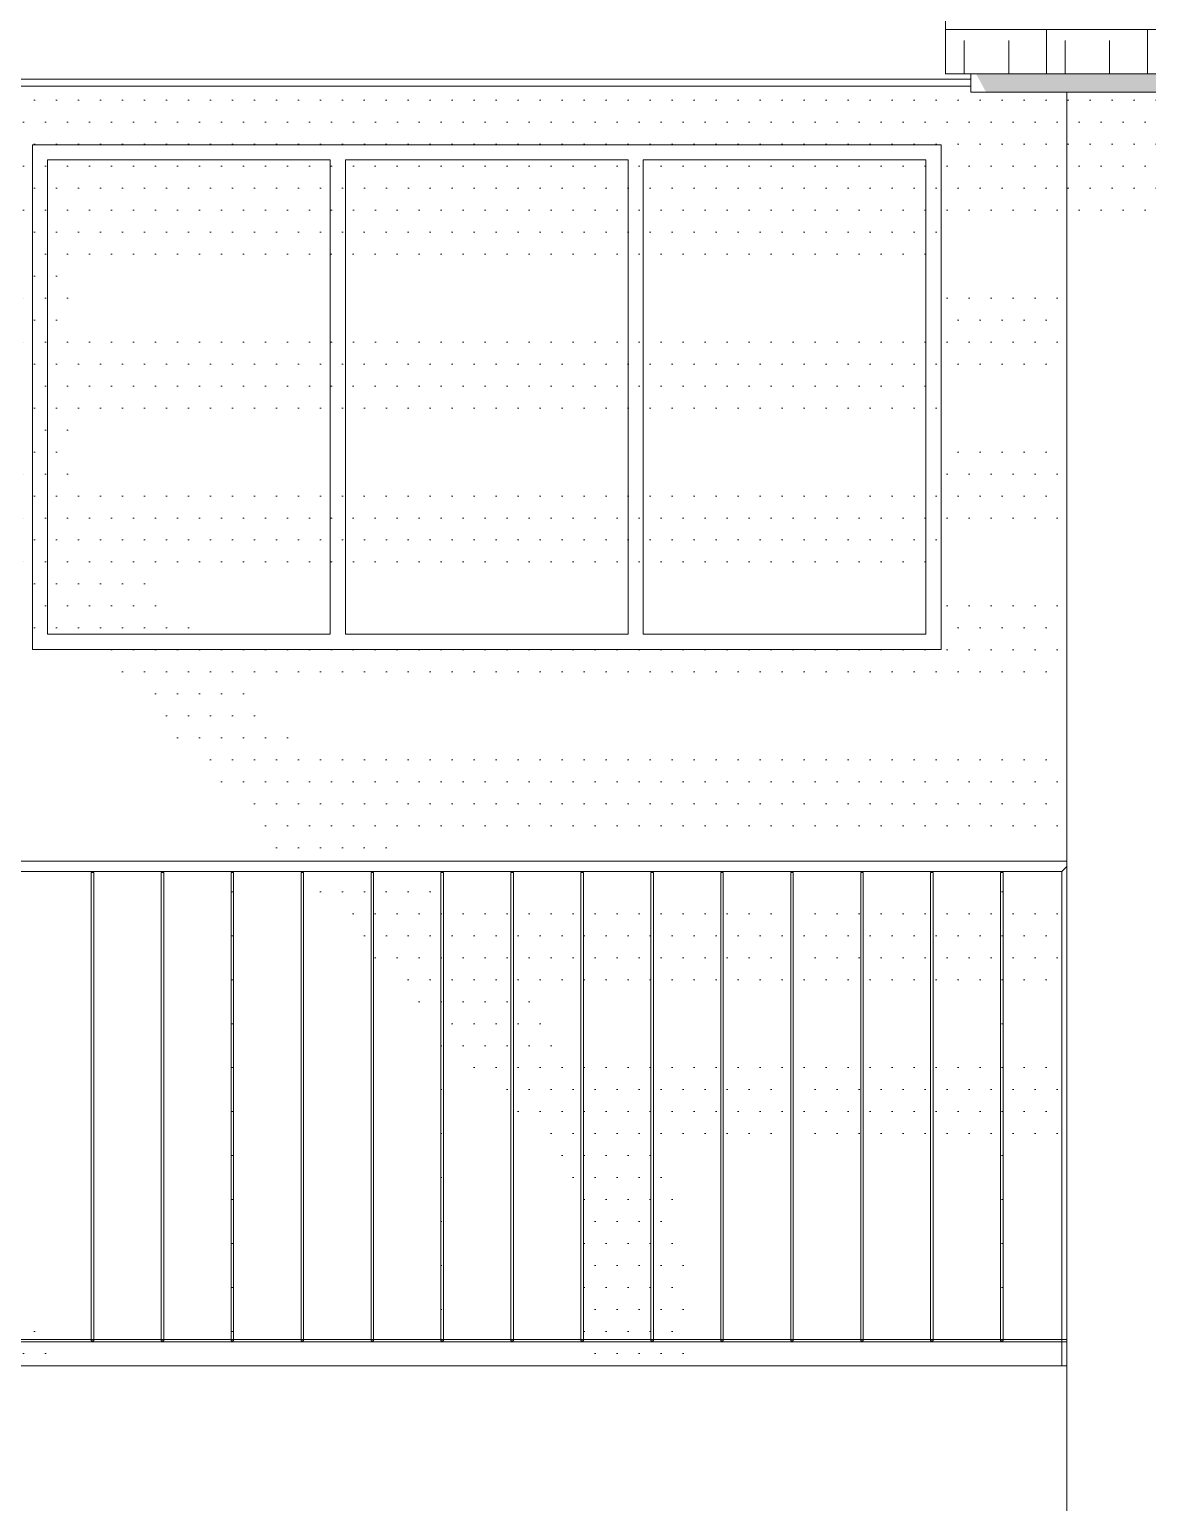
# Model space of a CAD drawing. Header units: metres. Extents: x -111189 to -108577, y -72951 to -72647.
# Drawn here: x -108823.407 to -108821.192, y -72938.903 to -72935.984 of the extents above; entities that cross this region are included whole.
import ezdxf

# ---------------------------------------------------------------- set-up
doc = ezdxf.new("R2010")
doc.units = ezdxf.units.M
doc.header["$MEASUREMENT"] = 0
for name, color, linetype in [('03 - COBERTURA', 7, 'Continuous'), ('03 - LAJES', 7, 'Continuous'), ('05 - PAREDES..35', 7, 'Continuous'), ('05 - VIGA', 7, 'Continuous'), ('06 - ESCADAS _ GUARDAS', 7, 'Continuous'), ('06 - FORRA', 7, 'Continuous')]:
    doc.layers.add(name, color=color, linetype=linetype)
pattern_1 = [(360, (-108649.912126, -72941.96242), (0.021783658, 0.043567315), [0, -0.043567315])]

# ---------------------------------------------------------------- blocks, each defined once
blk = doc.blocks.new('Corte Elem_1498_1', base_point=(-108649.9121, -72941.9624))
at = {"layer": '05 - PAREDES..35', "linetype": 'Continuous', "lineweight": 13}
h = blk.add_hatch(dxfattribs=at)
h.set_pattern_fill('DOTS_0001', color=251, style=0, pattern_type=2)
h.set_pattern_definition(pattern_1)
h.paths.add_polyline_path([(-108823.9022, -72936.0963), (-108823.9022, -72936.3126), (-108823.8572, -72936.3556), (-108823.4011, -72936.3556), (-108823.4011, -72936.2124), (-108821.6011, -72936.2124), (-108821.6011, -72936.3556), (-108821.3522, -72936.3556), (-108821.3522, -72936.1082), (-108821.5422, -72936.1082), (-108821.5422, -72936.0963)])
h = blk.add_hatch(dxfattribs=at)
h.set_pattern_fill('DOTS_0001', color=251, style=0, pattern_type=2)
h.set_pattern_definition(pattern_1)
h.paths.add_polyline_path([(-108823.9022, -72937.6324), (-108823.8974, -72937.6324), (-108823.8974, -72936.3556), (-108823.8572, -72936.3556), (-108823.9022, -72936.3126)])
h = blk.add_hatch(dxfattribs=at)
h.set_pattern_fill('DOTS_0001', color=251, style=0, pattern_type=2)
h.set_pattern_definition(pattern_1)
h.paths.add_polyline_path([(-108823.7025, -72937.6324), (-108823.4826, -72937.6324), (-108823.4826, -72936.9878), (-108823.4011, -72937.0776), (-108823.4011, -72936.8016), (-108823.4044, -72936.8016), (-108823.4044, -72936.8137), (-108823.5309, -72936.6741), (-108823.5244, -72936.6741), (-108823.6792, -72936.526), (-108823.6792, -72936.6484), (-108823.6775, -72936.6502), (-108823.6775, -72936.7727), (-108823.7025, -72936.7727)])
h = blk.add_hatch(dxfattribs=at)
h.set_pattern_fill('DOTS_0001', color=251, style=0, pattern_type=2)
h.set_pattern_definition(pattern_1)
h.paths.add_polyline_path([(-108823.6792, -72936.4984), (-108823.6792, -72936.526), (-108823.5244, -72936.6741), (-108823.4011, -72936.6741), (-108823.4011, -72936.4984)])
h = blk.add_hatch(dxfattribs=at)
h.set_pattern_fill('DOTS_0001', color=251, style=0, pattern_type=2)
h.set_pattern_definition(pattern_1)
h.paths.add_polyline_path([(-108821.6011, -72936.4984), (-108821.6011, -72936.6741), (-108821.3522, -72936.6741), (-108821.3522, -72936.4984)])
h = blk.add_hatch(dxfattribs=at)
h.set_pattern_fill('DOTS_0001', color=251, style=0, pattern_type=2)
h.set_pattern_definition(pattern_1)
h.paths.add_polyline_path([(-108821.3522, -72936.8016), (-108821.6011, -72936.8016), (-108821.6011, -72936.9773), (-108821.3522, -72936.9773)])
h = blk.add_hatch(dxfattribs=at)
h.set_pattern_fill('DOTS_0001', color=251, style=0, pattern_type=2)
h.set_pattern_definition(pattern_1)
h.paths.add_polyline_path([(-108821.6011, -72937.2124), (-108822.9619, -72937.2124), (-108822.8907, -72937.2806), (-108821.3522, -72937.2806), (-108821.3522, -72937.1049), (-108821.6011, -72937.1049)])
h = blk.add_hatch(dxfattribs=at)
h.set_pattern_fill('DOTS_0001', color=251, style=0, pattern_type=2)
h.set_pattern_definition(pattern_1)
h.paths.add_polyline_path([(-108823.279, -72937.2124), (-108822.8983, -72937.6324), (-108822.6624, -72937.6324), (-108822.7064, -72937.5838), (-108822.5738, -72937.5838), (-108822.7574, -72937.4081), (-108822.8547, -72937.4081), (-108822.8547, -72937.4202), (-108822.9813, -72937.2806), (-108822.8907, -72937.2806), (-108822.9619, -72937.2124)])
h = blk.add_hatch(dxfattribs=at)
h.set_pattern_fill('DOTS_0001', color=251, style=0, pattern_type=2)
h.set_pattern_definition(pattern_1)
h.paths.add_polyline_path([(-108822.7574, -72937.4081), (-108822.5738, -72937.5838), (-108821.3522, -72937.5838), (-108821.3522, -72937.4081)])
h = blk.add_hatch(dxfattribs=at)
h.set_pattern_fill('DOTS_0001', color=251, style=0, pattern_type=2)
h.set_pattern_definition(pattern_1)
h.paths.add_polyline_path([(-108823.9022, -72937.6524), (-108823.9022, -72938.5799), (-108823.8973, -72938.5799), (-108823.8974, -72938.0457), (-108823.87, -72938.076), (-108823.8723, -72938.076), (-108823.8723, -72938.5799), (-108823.8499, -72938.5799), (-108823.8499, -72938.0983), (-108823.8389, -72938.1105), (-108823.8389, -72938.0684), (-108823.8974, -72938.0035), (-108823.8974, -72937.6524)])
h = blk.add_hatch(dxfattribs=at)
h.set_pattern_fill('DOTS_0001', color=251, style=0, pattern_type=2)
h.set_pattern_definition(pattern_1)
h.paths.add_polyline_path([(-108823.8339, -72938.1161), (-108823.8065, -72938.1464), (-108823.8088, -72938.1464), (-108823.8088, -72938.5799), (-108823.7864, -72938.5799), (-108823.7864, -72938.1687), (-108823.743, -72938.2168), (-108823.7453, -72938.2168), (-108823.7453, -72938.5799), (-108823.7229, -72938.5799), (-108823.7229, -72938.2391), (-108823.7025, -72938.2616), (-108823.7025, -72938.5799), (-108823.7003, -72938.5799), (-108823.7003, -72937.6549), (-108823.6953, -72937.6549), (-108823.6953, -72938.5799), (-108823.5617, -72938.5799), (-108823.5617, -72937.6549), (-108823.5567, -72937.6549), (-108823.5567, -72938.5799), (-108823.4689, -72938.5799), (-108823.4689, -72938.5206), (-108823.4255, -72938.5687), (-108823.4277, -72938.5687), (-108823.4277, -72938.5799), (-108823.4232, -72938.5799), (-108823.4232, -72938.5291), (-108823.4826, -72938.4633), (-108823.4826, -72937.6524), (-108823.7025, -72937.6524), (-108823.7025, -72938.2195), (-108823.8339, -72938.0739)])
h = blk.add_hatch(dxfattribs=at)
h.set_pattern_fill('DOTS_0001', color=251, style=0, pattern_type=2)
h.set_pattern_definition(pattern_1)
h.paths.add_polyline_path([(-108822.8802, -72937.6524), (-108822.8689, -72937.6649), (-108822.8689, -72937.6549), (-108822.8639, -72937.6549), (-108822.8639, -72937.6704), (-108822.7303, -72937.8178), (-108822.7303, -72937.6549), (-108822.7253, -72937.6549), (-108822.7253, -72937.8233), (-108822.5918, -72937.9707), (-108822.5918, -72937.7103), (-108822.6443, -72937.6524)])
h = blk.add_hatch(dxfattribs=at)
h.set_pattern_fill('DOTS_0001', color=251, style=0, pattern_type=2)
h.set_pattern_definition(pattern_1)
h.paths.add_polyline_path([(-108822.5868, -72937.7159), (-108822.5868, -72937.9762), (-108822.4532, -72938.1236), (-108822.4532, -72937.7113), (-108822.5799, -72937.7113), (-108822.5799, -72937.7234)])
h = blk.add_hatch(dxfattribs=at)
h.set_pattern_fill('DOTS_0001', color=251, style=0, pattern_type=2)
h.set_pattern_definition(pattern_1)
h.paths.add_polyline_path([(-108822.4482, -72937.7113), (-108822.4482, -72938.1291), (-108822.3146, -72938.2765), (-108822.3146, -72938.0161), (-108822.4316, -72937.8871), (-108822.3146, -72937.8871), (-108822.3146, -72937.8318), (-108822.4405, -72937.7113)])
h = blk.add_hatch(dxfattribs=at)
h.set_pattern_fill('DOTS_0001', color=251, style=0, pattern_type=2)
h.set_pattern_definition(pattern_1)
h.paths.add_polyline_path([(-108822.4405, -72937.7113), (-108822.3146, -72937.8318), (-108822.3146, -72937.7113)])
h = blk.add_hatch(dxfattribs=at)
h.set_pattern_fill('DOTS_0001', color=251, style=0, pattern_type=2)
h.set_pattern_definition(pattern_1)
h.paths.add_polyline_path([(-108822.3096, -72937.8366), (-108822.2569, -72937.8871), (-108822.1761, -72937.8871), (-108822.1761, -72937.7113), (-108822.3096, -72937.7113)])
h = blk.add_hatch(dxfattribs=at)
h.set_pattern_fill('DOTS_0001', color=251, style=0, pattern_type=2)
h.set_pattern_definition(pattern_1)
h.paths.add_polyline_path([(-108822.0375, -72937.7113), (-108822.1711, -72937.7113), (-108822.1711, -72937.8871), (-108822.0375, -72937.8871)])
h = blk.add_hatch(dxfattribs=at)
h.set_pattern_fill('DOTS_0001', color=251, style=0, pattern_type=2)
h.set_pattern_definition(pattern_1)
h.paths.add_polyline_path([(-108822.0325, -72937.7113), (-108822.0325, -72937.8871), (-108821.8989, -72937.8871), (-108821.8989, -72937.7113)])
h = blk.add_hatch(dxfattribs=at)
h.set_pattern_fill('DOTS_0001', color=251, style=0, pattern_type=2)
h.set_pattern_definition(pattern_1)
h.paths.add_polyline_path([(-108821.8939, -72937.7113), (-108821.8939, -72937.8871), (-108821.7604, -72937.8871), (-108821.7604, -72937.7113)])
h = blk.add_hatch(dxfattribs=at)
h.set_pattern_fill('DOTS_0001', color=251, style=0, pattern_type=2)
h.set_pattern_definition(pattern_1)
h.paths.add_polyline_path([(-108821.6218, -72937.7113), (-108821.7554, -72937.7113), (-108821.7554, -72937.8871), (-108821.6218, -72937.8871)])
h = blk.add_hatch(dxfattribs=at)
h.set_pattern_fill('DOTS_0001', color=251, style=0, pattern_type=2)
h.set_pattern_definition(pattern_1)
h.paths.add_polyline_path([(-108821.6168, -72937.7113), (-108821.6168, -72937.8871), (-108821.4832, -72937.8871), (-108821.4832, -72937.7113)])
h = blk.add_hatch(dxfattribs=at)
h.set_pattern_fill('DOTS_0001', color=251, style=0, pattern_type=2)
h.set_pattern_definition(pattern_1)
h.paths.add_polyline_path([(-108821.3622, -72937.7113), (-108821.4782, -72937.7113), (-108821.4782, -72937.8871), (-108821.3622, -72937.8871)])
h = blk.add_hatch(dxfattribs=at)
h.set_pattern_fill('DOTS_0001', color=251, style=0, pattern_type=2)
h.set_pattern_definition(pattern_1)
h.paths.add_polyline_path([(-108822.3096, -72937.8366), (-108822.3096, -72937.8871), (-108822.2569, -72937.8871)])
h = blk.add_hatch(dxfattribs=at)
h.set_pattern_fill('DOTS_0001', color=251, style=0, pattern_type=2)
h.set_pattern_definition(pattern_1)
h.paths.add_polyline_path([(-108822.3096, -72938.5799), (-108822.1761, -72938.5799), (-108822.1761, -72938.0146), (-108822.3051, -72938.0146), (-108822.3051, -72938.0267), (-108822.3096, -72938.0216), (-108822.3096, -72938.282), (-108822.3034, -72938.2889), (-108822.3096, -72938.2889)])
h = blk.add_hatch(dxfattribs=at)
h.set_pattern_fill('DOTS_0001', color=251, style=0, pattern_type=2)
h.set_pattern_definition(pattern_1)
h.paths.add_polyline_path([(-108822.1711, -72938.0146), (-108822.1711, -72938.5799), (-108822.1084, -72938.5799), (-108822.1084, -72938.366), (-108822.1334, -72938.3385), (-108822.1334, -72938.216), (-108822.1568, -72938.1903), (-108822.0375, -72938.1903), (-108822.0375, -72938.097), (-108822.1236, -72938.0146)])
h = blk.add_hatch(dxfattribs=at)
h.set_pattern_fill('DOTS_0001', color=251, style=0, pattern_type=2)
h.set_pattern_definition(pattern_1)
h.paths.add_polyline_path([(-108822.0375, -72938.0146), (-108822.1236, -72938.0146), (-108822.0375, -72938.097)])
h = blk.add_hatch(dxfattribs=at)
h.set_pattern_fill('DOTS_0001', color=251, style=0, pattern_type=2)
h.set_pattern_definition(pattern_1)
h.paths.add_polyline_path([(-108822.0325, -72938.0146), (-108822.0325, -72938.1018), (-108821.94, -72938.1903), (-108821.8989, -72938.1903), (-108821.8989, -72938.0146)])
h = blk.add_hatch(dxfattribs=at)
h.set_pattern_fill('DOTS_0001', color=251, style=0, pattern_type=2)
h.set_pattern_definition(pattern_1)
h.paths.add_polyline_path([(-108821.7604, -72938.0146), (-108821.8939, -72938.0146), (-108821.8939, -72938.1903), (-108821.7604, -72938.1903)])
h = blk.add_hatch(dxfattribs=at)
h.set_pattern_fill('DOTS_0001', color=251, style=0, pattern_type=2)
h.set_pattern_definition(pattern_1)
h.paths.add_polyline_path([(-108821.7554, -72938.0146), (-108821.7554, -72938.1903), (-108821.6218, -72938.1903), (-108821.6218, -72938.0146)])
h = blk.add_hatch(dxfattribs=at)
h.set_pattern_fill('DOTS_0001', color=251, style=0, pattern_type=2)
h.set_pattern_definition(pattern_1)
h.paths.add_polyline_path([(-108821.4832, -72938.0146), (-108821.6168, -72938.0146), (-108821.6168, -72938.1903), (-108821.4832, -72938.1903)])
h = blk.add_hatch(dxfattribs=at)
h.set_pattern_fill('DOTS_0001', color=251, style=0, pattern_type=2)
h.set_pattern_definition(pattern_1)
h.paths.add_polyline_path([(-108821.4782, -72938.0146), (-108821.4782, -72938.1903), (-108821.3622, -72938.1903), (-108821.3622, -72938.0146)])
h = blk.add_hatch(dxfattribs=at)
h.set_pattern_fill('DOTS_0001', color=251, style=0, pattern_type=2)
h.set_pattern_definition(pattern_1)
h.paths.add_polyline_path([(-108822.0325, -72938.1903), (-108821.94, -72938.1903), (-108822.0325, -72938.1018)])
h = blk.add_hatch(dxfattribs=at)
h.set_pattern_fill('DOTS_0001', color=251, style=0, pattern_type=2)
h.set_pattern_definition(pattern_1)
h.paths.add_polyline_path([(-108822.3146, -72938.2889), (-108822.3284, -72938.2889), (-108822.3284, -72938.5799), (-108822.3146, -72938.5799)])
h = blk.add_hatch(dxfattribs=at)
h.set_pattern_fill('DOTS_0001', color=251, style=0, pattern_type=2)
h.set_pattern_definition(pattern_1)
h.paths.add_polyline_path([(-108823.4182, -72938.5347), (-108823.4182, -72938.5799), (-108823.3774, -72938.5799)])
h = blk.add_hatch(dxfattribs=at)
h.set_pattern_fill('DOTS_0001', color=251, style=0, pattern_type=2)
h.set_pattern_definition(pattern_1)
h.paths.add_polyline_path([(-108823.9022, -72938.5849), (-108823.9022, -72938.6324), (-108823.8973, -72938.6324), (-108823.8973, -72938.5849)])
h = blk.add_hatch(dxfattribs=at)
h.set_pattern_fill('DOTS_0001', color=251, style=0, pattern_type=2)
h.set_pattern_definition(pattern_1)
h.paths.add_polyline_path([(-108823.8499, -72938.5849), (-108823.8723, -72938.5849), (-108823.8723, -72938.6324), (-108823.8499, -72938.6324)])
h = blk.add_hatch(dxfattribs=at)
h.set_pattern_fill('DOTS_0001', color=251, style=0, pattern_type=2)
h.set_pattern_definition(pattern_1)
h.paths.add_polyline_path([(-108823.8088, -72938.5849), (-108823.8088, -72938.6324), (-108823.7864, -72938.6324), (-108823.7864, -72938.5849)])
h = blk.add_hatch(dxfattribs=at)
h.set_pattern_fill('DOTS_0001', color=251, style=0, pattern_type=2)
h.set_pattern_definition(pattern_1)
h.paths.add_polyline_path([(-108823.7453, -72938.5849), (-108823.7453, -72938.6324), (-108823.7229, -72938.6324), (-108823.7229, -72938.5849)])
h = blk.add_hatch(dxfattribs=at)
h.set_pattern_fill('DOTS_0001', color=251, style=0, pattern_type=2)
h.set_pattern_definition(pattern_1)
h.paths.add_polyline_path([(-108823.4689, -72938.5849), (-108823.7025, -72938.5849), (-108823.7025, -72938.6324), (-108823.4689, -72938.6324)])
h = blk.add_hatch(dxfattribs=at)
h.set_pattern_fill('DOTS_0001', color=251, style=0, pattern_type=2)
h.set_pattern_definition(pattern_1)
h.paths.add_polyline_path([(-108823.3728, -72938.5849), (-108823.4277, -72938.5849), (-108823.4277, -72938.6324), (-108823.4054, -72938.6324), (-108823.4054, -72938.591), (-108823.368, -72938.6324), (-108823.33, -72938.6324)])
h = blk.add_hatch(dxfattribs=at)
h.set_pattern_fill('DOTS_0001', color=251, style=0, pattern_type=2)
h.set_pattern_definition(pattern_1)
h.paths.add_polyline_path([(-108822.3284, -72938.6324), (-108822.1084, -72938.6324), (-108822.1084, -72938.5849), (-108822.3284, -72938.5849)])
h = blk.add_hatch(dxfattribs=at)
h.set_pattern_fill('DOTS_0001', color=251, style=0, pattern_type=2)
h.set_pattern_definition(pattern_1)
h.paths.add_polyline_path([(-108824.2922, -72938.6377), (-108824.2907, -72938.6377), (-108824.2907, -72938.6324), (-108824.2922, -72938.6324)])
at = {"layer": '05 - PAREDES..35', "color": 7, "linetype": 'Continuous', "lineweight": 13}
blk.add_line((-108824.2922, -72938.6324), (-108824.2922, -72938.6624), dxfattribs=at)
blk = doc.blocks.new('Corte Elem_1505_1', base_point=(-108649.9121, -72941.9624))
at = {"layer": '05 - PAREDES..35', "linetype": 'Continuous', "lineweight": 13}
h = blk.add_hatch(dxfattribs=at)
h.set_pattern_fill('DOTS_0001', color=251, style=0, pattern_type=2)
h.set_pattern_definition(pattern_1)
h.paths.add_polyline_path([(-108821.6011, -72936.2124), (-108823.4011, -72936.2124), (-108823.4011, -72936.2424), (-108823.3711, -72936.2424), (-108822.8111, -72936.2424), (-108822.7811, -72936.2424), (-108822.2211, -72936.2424), (-108822.1911, -72936.2424), (-108821.6311, -72936.2424), (-108821.6011, -72936.2424)])
h = blk.add_hatch(dxfattribs=at)
h.set_pattern_fill('DOTS_0001', color=251, style=0, pattern_type=2)
h.set_pattern_definition(pattern_1)
h.paths.add_polyline_path([(-108823.3711, -72936.2424), (-108823.4011, -72936.2424), (-108823.4011, -72937.1824), (-108823.3711, -72937.1824)])
h = blk.add_hatch(dxfattribs=at)
h.set_pattern_fill('DOTS_0001', color=251, style=0, pattern_type=2)
h.set_pattern_definition(pattern_1)
h.paths.add_polyline_path([(-108822.8111, -72936.2424), (-108823.3711, -72936.2424), (-108823.3711, -72937.1824), (-108823.3195, -72937.1824), (-108823.3195, -72937.1677), (-108823.3062, -72937.1824), (-108823.0702, -72937.1824), (-108823.1745, -72937.0674), (-108822.8111, -72937.0674), (-108822.8111, -72936.8917), (-108823.3195, -72936.8917), (-108823.3195, -72936.7641), (-108822.8111, -72936.7641), (-108822.8111, -72936.5884), (-108823.3195, -72936.5884), (-108823.3195, -72936.4457), (-108822.8111, -72936.4457)])
h = blk.add_hatch(dxfattribs=at)
h.set_pattern_fill('DOTS_0001', color=251, style=0, pattern_type=2)
h.set_pattern_definition(pattern_1)
h.paths.add_polyline_path([(-108822.7811, -72936.2424), (-108822.8111, -72936.2424), (-108822.8111, -72936.4328), (-108822.7811, -72936.4328)])
h = blk.add_hatch(dxfattribs=at)
h.set_pattern_fill('DOTS_0001', color=251, style=0, pattern_type=2)
h.set_pattern_definition(pattern_1)
h.paths.add_polyline_path([(-108822.2211, -72936.2424), (-108822.7811, -72936.2424), (-108822.7811, -72937.1824), (-108822.7695, -72937.1824), (-108822.7695, -72937.0674), (-108822.2211, -72937.0674), (-108822.2211, -72936.8917), (-108822.7695, -72936.8917), (-108822.7695, -72936.7641), (-108822.2211, -72936.7641), (-108822.2211, -72936.5884), (-108822.7695, -72936.5884), (-108822.7695, -72936.4457), (-108822.2211, -72936.4457)])
h = blk.add_hatch(dxfattribs=at)
h.set_pattern_fill('DOTS_0001', color=251, style=0, pattern_type=2)
h.set_pattern_definition(pattern_1)
h.paths.add_polyline_path([(-108822.2211, -72936.4328), (-108822.1911, -72936.4328), (-108822.1911, -72936.2424), (-108822.2211, -72936.2424)])
h = blk.add_hatch(dxfattribs=at)
h.set_pattern_fill('DOTS_0001', color=251, style=0, pattern_type=2)
h.set_pattern_definition(pattern_1)
h.paths.add_polyline_path([(-108821.6311, -72936.2424), (-108822.1911, -72936.2424), (-108822.1911, -72937.1824), (-108822.1795, -72937.1824), (-108822.1795, -72937.0674), (-108821.6311, -72937.0674), (-108821.6311, -72936.8917), (-108822.1795, -72936.8917), (-108822.1795, -72936.7641), (-108821.6311, -72936.7641), (-108821.6311, -72936.5884), (-108822.1795, -72936.5884), (-108822.1795, -72936.4457), (-108821.6311, -72936.4457)])
h = blk.add_hatch(dxfattribs=at)
h.set_pattern_fill('DOTS_0001', color=251, style=0, pattern_type=2)
h.set_pattern_definition(pattern_1)
h.paths.add_polyline_path([(-108821.6311, -72936.2424), (-108821.6311, -72936.4328), (-108821.6011, -72936.4328), (-108821.6011, -72936.2424)])
h = blk.add_hatch(dxfattribs=at)
h.set_pattern_fill('DOTS_0001', color=251, style=0, pattern_type=2)
h.set_pattern_definition(pattern_1)
h.paths.add_polyline_path([(-108822.7811, -72936.5756), (-108822.8111, -72936.5756), (-108822.8111, -72936.7513), (-108822.7811, -72936.7513)])
h = blk.add_hatch(dxfattribs=at)
h.set_pattern_fill('DOTS_0001', color=251, style=0, pattern_type=2)
h.set_pattern_definition(pattern_1)
h.paths.add_polyline_path([(-108822.1911, -72936.5756), (-108822.2211, -72936.5756), (-108822.2211, -72936.7513), (-108822.1911, -72936.7513)])
h = blk.add_hatch(dxfattribs=at)
h.set_pattern_fill('DOTS_0001', color=251, style=0, pattern_type=2)
h.set_pattern_definition(pattern_1)
h.paths.add_polyline_path([(-108821.6011, -72936.5756), (-108821.6311, -72936.5756), (-108821.6311, -72936.7513), (-108821.6011, -72936.7513)])
h = blk.add_hatch(dxfattribs=at)
h.set_pattern_fill('DOTS_0001', color=251, style=0, pattern_type=2)
h.set_pattern_definition(pattern_1)
h.paths.add_polyline_path([(-108822.8111, -72937.0545), (-108822.7811, -72937.0545), (-108822.7811, -72936.8788), (-108822.8111, -72936.8788)])
h = blk.add_hatch(dxfattribs=at)
h.set_pattern_fill('DOTS_0001', color=251, style=0, pattern_type=2)
h.set_pattern_definition(pattern_1)
h.paths.add_polyline_path([(-108822.1911, -72936.8788), (-108822.2211, -72936.8788), (-108822.2211, -72937.0545), (-108822.1911, -72937.0545)])
h = blk.add_hatch(dxfattribs=at)
h.set_pattern_fill('DOTS_0001', color=251, style=0, pattern_type=2)
h.set_pattern_definition(pattern_1)
h.paths.add_polyline_path([(-108821.6011, -72936.8788), (-108821.6311, -72936.8788), (-108821.6311, -72937.0545), (-108821.6011, -72937.0545)])
h = blk.add_hatch(dxfattribs=at)
h.set_pattern_fill('DOTS_0001', color=251, style=0, pattern_type=2)
h.set_pattern_definition(pattern_1)
h.paths.add_polyline_path([(-108823.4011, -72937.2124), (-108823.3312, -72937.2124), (-108823.3312, -72937.1824), (-108823.4011, -72937.1824)])
h = blk.add_hatch(dxfattribs=at)
h.set_pattern_fill('DOTS_0001', color=251, style=0, pattern_type=2)
h.set_pattern_definition(pattern_1)
h.paths.add_polyline_path([(-108823.3062, -72937.1824), (-108823.279, -72937.2124), (-108821.6011, -72937.2124), (-108821.6011, -72937.1824), (-108823.0596, -72937.1824), (-108823.0596, -72937.1941), (-108823.0702, -72937.1824)])
h = blk.add_hatch(dxfattribs=at)
h.set_pattern_fill('DOTS_0001', color=251, style=0, pattern_type=2)
h.set_pattern_definition(pattern_1)
h.paths.add_polyline_path([(-108822.8111, -72937.1824), (-108822.7811, -72937.1824), (-108822.7811, -72937.182), (-108822.8111, -72937.182)])
h = blk.add_hatch(dxfattribs=at)
h.set_pattern_fill('DOTS_0001', color=251, style=0, pattern_type=2)
h.set_pattern_definition(pattern_1)
h.paths.add_polyline_path([(-108822.1911, -72937.182), (-108822.2211, -72937.182), (-108822.2211, -72937.1824), (-108822.1911, -72937.1824)])
h = blk.add_hatch(dxfattribs=at)
h.set_pattern_fill('DOTS_0001', color=251, style=0, pattern_type=2)
h.set_pattern_definition(pattern_1)
h.paths.add_polyline_path([(-108821.6311, -72937.1824), (-108821.6011, -72937.1824), (-108821.6011, -72937.182), (-108821.6311, -72937.182)])
at = {"layer": '05 - PAREDES..35', "color": 7, "linetype": 'Continuous', "lineweight": 13}
for p, q in [((-108823.4011, -72936.7921), (-108823.4011, -72936.2124)), ((-108823.4011, -72936.2124), (-108821.6011, -72936.2124)), ((-108821.6011, -72936.2124), (-108821.6011, -72937.2124)), ((-108823.3711, -72937.1824), (-108823.3711, -72936.2424)), ((-108823.3711, -72936.2424), (-108822.8111, -72936.2424)), ((-108822.8111, -72936.2424), (-108822.8111, -72937.1824)), ((-108822.7811, -72937.1824), (-108822.7811, -72936.2424)), ((-108822.7811, -72936.2424), (-108822.2211, -72936.2424)), ((-108822.2211, -72936.2424), (-108822.2211, -72937.1824)), ((-108822.1911, -72937.1824), (-108822.1911, -72936.2424)), ((-108822.1911, -72936.2424), (-108821.6311, -72936.2424)), ((-108821.6311, -72936.2424), (-108821.6311, -72937.1824)), ((-108823.4011, -72936.7921), (-108823.4011, -72937.2124)), ((-108822.8111, -72937.1824), (-108823.3711, -72937.1824)), ((-108822.2211, -72937.1824), (-108822.7811, -72937.1824)), ((-108821.6311, -72937.1824), (-108822.1911, -72937.1824)), ((-108822.9619, -72937.2124), (-108823.4011, -72937.2124)), ((-108821.6011, -72937.2124), (-108822.9619, -72937.2124))]:
    blk.add_line(p, q, dxfattribs=at)
blk = doc.blocks.new('*X2204', base_point=(-108649.9121, -72941.9624))
at = {"layer": '03 - COBERTURA', "color": 7, "linetype": 'Continuous', "lineweight": 13}
for p, q in [((-108821.3922, -72936.0717), (-108821.3922, -72935.9841)), ((-108821.1922, -72935.9841), (-108821.1922, -72936.0717)), ((-108821.5552, -72936.0717), (-108821.5552, -72936.006)), ((-108821.4672, -72936.0717), (-108821.4672, -72936.006)), ((-108821.3552, -72936.0717), (-108821.3552, -72936.006)), ((-108821.2672, -72936.0717), (-108821.2672, -72936.006))]:
    blk.add_line(p, q, dxfattribs=at)
blk = doc.blocks.new('Corte Elem_1507_1', base_point=(-108649.9121, -72941.9624))
at = {"layer": '03 - COBERTURA', "color": 7, "linetype": 'Continuous', "lineweight": 13}
for p, q in [((-108821.5922, -72934.3616), (-108821.5922, -72935.9841)), ((-108821.5922, -72935.9841), (-108815.1422, -72935.9841)), ((-108821.5922, -72935.9841), (-108821.5922, -72936.0717)), ((-108815.1422, -72936.0717), (-108821.5922, -72936.0717))]:
    blk.add_line(p, q, dxfattribs=at)
at = {"layer": '03 - COBERTURA', "lineweight": 0}
blk.add_blockref('*X2204', (-108649.9121, -72941.9624), dxfattribs=at)
blk = doc.blocks.new('Corte Elem_1509_1', base_point=(-108649.9121, -72941.9624))
at = {"layer": '03 - COBERTURA', "linetype": 'Continuous', "lineweight": 13}
h = blk.add_hatch(dxfattribs=at)
h.set_pattern_fill('DOTS_0001', color=251, style=0, pattern_type=2)
h.set_pattern_definition(pattern_1)
h.paths.add_polyline_path([(-108824.1922, -72936.0717), (-108824.4312, -72936.0717), (-108824.4172, -72936.0963), (-108824.1672, -72936.0963), (-108824.1672, -72936.0824), (-108824.1922, -72936.0824)])
h = blk.add_hatch(dxfattribs=at)
h.set_pattern_fill('DOTS_0001', color=251, style=0, pattern_type=2)
h.set_pattern_definition(pattern_1)
h.paths.add_polyline_path([(-108821.5422, -72936.0824), (-108824.0672, -72936.0824), (-108824.0672, -72936.0963), (-108821.5422, -72936.0963)])
at = {"layer": '03 - COBERTURA', "color": 7, "linetype": 'Continuous', "lineweight": 13}
for p, q in [((-108824.4922, -72936.0963), (-108824.4922, -72936.0717)), ((-108824.1672, -72936.0963), (-108824.4922, -72936.0963)), ((-108821.5422, -72936.0963), (-108824.0672, -72936.0963))]:
    blk.add_line(p, q, dxfattribs=at)
blk = doc.blocks.new('Corte Elem_1510_1', base_point=(-108649.9121, -72941.9624))
at = {"layer": '03 - COBERTURA', "linetype": 'Continuous', "lineweight": 13}
h = blk.add_hatch(dxfattribs=at)
h.set_pattern_fill('DOTS_0001', color=251, style=0, pattern_type=2)
h.set_pattern_definition(pattern_1)
h.paths.add_polyline_path([(-108821.5321, -72936.0717), (-108821.512, -72936.1082), (-108815.1922, -72936.1082), (-108815.1922, -72936.0717)])
at = {"layer": '03 - COBERTURA', "color": 7, "linetype": 'Continuous', "lineweight": 13}
for p, q in [((-108821.5422, -72936.1082), (-108821.5422, -72936.0717)), ((-108815.1922, -72936.1082), (-108821.5422, -72936.1082))]:
    blk.add_line(p, q, dxfattribs=at)
blk = doc.blocks.new('Corte Elem_1523_1', base_point=(-108649.9121, -72941.9624))
at = {"layer": '03 - LAJES', "color": 7, "linetype": 'Continuous', "lineweight": 13}
for p, q in [((-108824.2907, -72939.0624), (-108824.2907, -72938.6324)), ((-108824.2907, -72938.6324), (-108821.3522, -72938.6324)), ((-108824.2907, -72939.0624), (-108821.3522, -72939.0624))]:
    blk.add_line(p, q, dxfattribs=at)
blk = doc.blocks.new('Corte Elem_1529_1', base_point=(-108649.9121, -72941.9624))
at = {"layer": '06 - ESCADAS _ GUARDAS', "linetype": 'Continuous', "lineweight": 13}
h = blk.add_hatch(dxfattribs=at)
h.set_pattern_fill('DOTS_0001', color=251, style=0, pattern_type=2)
h.set_pattern_definition(pattern_1)
h.paths.add_polyline_path([(-108821.3622, -72938.5849), (-108821.3522, -72938.5849), (-108821.3522, -72938.5799), (-108821.3622, -72938.5799)])
at = {"layer": '06 - ESCADAS _ GUARDAS', "color": 7, "linetype": 'Continuous', "lineweight": 13}
for p, q in [((-108821.3622, -72937.6524), (-108821.3622, -72938.5799)), ((-108821.3622, -72938.5799), (-108821.3622, -72938.5849)), ((-108821.3622, -72938.5849), (-108821.3622, -72938.6324))]:
    blk.add_line(p, q, dxfattribs=at)
blk = doc.blocks.new('Corte Elem_1531_1', base_point=(-108649.9121, -72941.9624))
at = {"layer": '06 - ESCADAS _ GUARDAS', "color": 7, "linetype": 'Continuous', "lineweight": 13}
for p, q in [((-108824.2621, -72937.6524), (-108824.2621, -72937.6324)), ((-108821.3522, -72937.6324), (-108824.2621, -72937.6324)), ((-108821.3622, -72937.6524), (-108824.2621, -72937.6524)), ((-108821.3622, -72937.6524), (-108821.3522, -72937.6424))]:
    blk.add_line(p, q, dxfattribs=at)
blk = doc.blocks.new('Corte Elem_1532_1', base_point=(-108649.9121, -72941.9624))
at = {"layer": '06 - ESCADAS _ GUARDAS', "color": 7, "linetype": 'Continuous', "lineweight": 13}
for p, q in [((-108824.2621, -72938.5849), (-108824.2621, -72938.5799)), ((-108824.116, -72938.5799), (-108824.2621, -72938.5799)), ((-108821.3622, -72938.5849), (-108824.2621, -72938.5849)), ((-108824.111, -72938.5799), (-108824.116, -72938.5799)), ((-108823.9774, -72938.5799), (-108824.111, -72938.5799)), ((-108823.9724, -72938.5799), (-108823.9774, -72938.5799)), ((-108823.8389, -72938.5799), (-108823.9724, -72938.5799)), ((-108823.8339, -72938.5799), (-108823.8389, -72938.5799)), ((-108823.7003, -72938.5799), (-108823.8339, -72938.5799)), ((-108823.6953, -72938.5799), (-108823.7003, -72938.5799)), ((-108823.5617, -72938.5799), (-108823.6953, -72938.5799)), ((-108823.5567, -72938.5799), (-108823.5617, -72938.5799)), ((-108823.4232, -72938.5799), (-108823.5567, -72938.5799)), ((-108823.4182, -72938.5799), (-108823.4232, -72938.5799)), ((-108823.2846, -72938.5799), (-108823.4182, -72938.5799)), ((-108823.2796, -72938.5799), (-108823.2846, -72938.5799)), ((-108823.146, -72938.5799), (-108823.2796, -72938.5799)), ((-108823.141, -72938.5799), (-108823.146, -72938.5799)), ((-108823.0075, -72938.5799), (-108823.141, -72938.5799)), ((-108823.0025, -72938.5799), (-108823.0075, -72938.5799)), ((-108822.8689, -72938.5799), (-108823.0025, -72938.5799)), ((-108822.8639, -72938.5799), (-108822.8689, -72938.5799)), ((-108822.7303, -72938.5799), (-108822.8639, -72938.5799)), ((-108822.7253, -72938.5799), (-108822.7303, -72938.5799)), ((-108822.5918, -72938.5799), (-108822.7253, -72938.5799)), ((-108822.5868, -72938.5799), (-108822.5918, -72938.5799)), ((-108822.4532, -72938.5799), (-108822.5868, -72938.5799)), ((-108822.4482, -72938.5799), (-108822.4532, -72938.5799)), ((-108822.3146, -72938.5799), (-108822.4482, -72938.5799)), ((-108822.3096, -72938.5799), (-108822.3146, -72938.5799)), ((-108822.1761, -72938.5799), (-108822.3096, -72938.5799)), ((-108822.1711, -72938.5799), (-108822.1761, -72938.5799)), ((-108822.0375, -72938.5799), (-108822.1711, -72938.5799)), ((-108822.0325, -72938.5799), (-108822.0375, -72938.5799)), ((-108821.8989, -72938.5799), (-108822.0325, -72938.5799)), ((-108821.8939, -72938.5799), (-108821.8989, -72938.5799)), ((-108821.7604, -72938.5799), (-108821.8939, -72938.5799)), ((-108821.7554, -72938.5799), (-108821.7604, -72938.5799)), ((-108821.6218, -72938.5799), (-108821.7554, -72938.5799)), ((-108821.6168, -72938.5799), (-108821.6218, -72938.5799)), ((-108821.4832, -72938.5799), (-108821.6168, -72938.5799)), ((-108821.4782, -72938.5799), (-108821.4832, -72938.5799)), ((-108821.3622, -72938.5799), (-108821.4782, -72938.5799)), ((-108821.3522, -72938.5799), (-108821.3622, -72938.5799)), ((-108821.3522, -72938.5849), (-108821.3622, -72938.5849))]:
    blk.add_line(p, q, dxfattribs=at)
blk = doc.blocks.new('Corte Elem_1533_1', base_point=(-108649.9121, -72941.9624))
at = {"layer": '06 - ESCADAS _ GUARDAS', "linetype": 'Continuous', "lineweight": 13}
h = blk.add_hatch(dxfattribs=at)
h.set_pattern_fill('DOTS_0001', color=251, style=0, pattern_type=2)
h.set_pattern_definition(pattern_1)
h.paths.add_polyline_path([(-108822.0375, -72938.5824), (-108822.0325, -72938.5824), (-108822.0325, -72937.6549), (-108822.0375, -72937.6549)])
blk = doc.blocks.new('Corte Elem_1535_1', base_point=(-108649.9121, -72941.9624))
at = {"layer": '06 - ESCADAS _ GUARDAS', "linetype": 'Continuous', "lineweight": 13}
h = blk.add_hatch(dxfattribs=at)
h.set_pattern_fill('DOTS_0001', color=251, style=0, pattern_type=2)
h.set_pattern_definition(pattern_1)
h.paths.add_polyline_path([(-108822.3146, -72938.5824), (-108822.3096, -72938.5824), (-108822.3096, -72937.6549), (-108822.3146, -72937.6549)])
blk = doc.blocks.new('Corte Elem_1537_1', base_point=(-108649.9121, -72941.9624))
at = {"layer": '06 - ESCADAS _ GUARDAS', "linetype": 'Continuous', "lineweight": 13}
h = blk.add_hatch(dxfattribs=at)
h.set_pattern_fill('DOTS_0001', color=251, style=0, pattern_type=2)
h.set_pattern_definition(pattern_1)
h.paths.add_polyline_path([(-108822.7253, -72937.6549), (-108822.7303, -72937.6549), (-108822.7303, -72937.941), (-108822.7253, -72937.9365)])
blk = doc.blocks.new('Corte Elem_1538_1', base_point=(-108649.9121, -72941.9624))
at = {"layer": '06 - ESCADAS _ GUARDAS', "linetype": 'Continuous', "lineweight": 13}
h = blk.add_hatch(dxfattribs=at)
h.set_pattern_fill('DOTS_0001', color=251, style=0, pattern_type=2)
h.set_pattern_definition(pattern_1)
h.paths.add_polyline_path([(-108821.4782, -72937.6549), (-108821.4832, -72937.6549), (-108821.4832, -72938.4804), (-108821.4782, -72938.4758)])
at = {"layer": '06 - ESCADAS _ GUARDAS', "color": 7, "linetype": 'Continuous', "lineweight": 13}
for p, q in [((-108821.4832, -72937.6549), (-108821.4782, -72937.6549)), ((-108821.4832, -72938.5799), (-108821.4832, -72937.6549)), ((-108821.4782, -72938.5799), (-108821.4782, -72937.6549)), ((-108821.4832, -72938.5824), (-108821.4832, -72938.5799)), ((-108821.4832, -72938.5824), (-108821.4782, -72938.5824)), ((-108821.4782, -72938.5824), (-108821.4782, -72938.5799))]:
    blk.add_line(p, q, dxfattribs=at)
blk = doc.blocks.new('Corte Elem_1539_1', base_point=(-108649.9121, -72941.9624))
at = {"layer": '06 - ESCADAS _ GUARDAS', "color": 7, "linetype": 'Continuous', "lineweight": 13}
for p, q in [((-108821.6218, -72937.6549), (-108821.6168, -72937.6549)), ((-108821.6218, -72938.5799), (-108821.6218, -72937.6549)), ((-108821.6168, -72938.5799), (-108821.6168, -72937.6549)), ((-108821.6218, -72938.5824), (-108821.6218, -72938.5799)), ((-108821.6218, -72938.5824), (-108821.6168, -72938.5824)), ((-108821.6168, -72938.5824), (-108821.6168, -72938.5799))]:
    blk.add_line(p, q, dxfattribs=at)
blk = doc.blocks.new('Corte Elem_1540_1', base_point=(-108649.9121, -72941.9624))
at = {"layer": '06 - ESCADAS _ GUARDAS', "linetype": 'Continuous', "lineweight": 13}
h = blk.add_hatch(dxfattribs=at)
h.set_pattern_fill('DOTS_0001', color=251, style=0, pattern_type=2)
h.set_pattern_definition(pattern_1)
h.paths.add_polyline_path([(-108821.7604, -72938.5824), (-108821.7554, -72938.5824), (-108821.7554, -72937.6549), (-108821.7604, -72937.6549)])
at = {"layer": '06 - ESCADAS _ GUARDAS', "color": 7, "linetype": 'Continuous', "lineweight": 13}
for p, q in [((-108821.7604, -72937.6549), (-108821.7554, -72937.6549)), ((-108821.7604, -72938.5799), (-108821.7604, -72937.6549)), ((-108821.7554, -72938.5799), (-108821.7554, -72937.6549)), ((-108821.7604, -72938.5824), (-108821.7604, -72938.5799)), ((-108821.7604, -72938.5824), (-108821.7554, -72938.5824)), ((-108821.7554, -72938.5824), (-108821.7554, -72938.5799))]:
    blk.add_line(p, q, dxfattribs=at)
blk = doc.blocks.new('Corte Elem_1541_1', base_point=(-108649.9121, -72941.9624))
at = {"layer": '06 - ESCADAS _ GUARDAS', "color": 7, "linetype": 'Continuous', "lineweight": 13}
for p, q in [((-108821.8989, -72937.6549), (-108821.8939, -72937.6549)), ((-108821.8989, -72938.5799), (-108821.8989, -72937.6549)), ((-108821.8939, -72938.5799), (-108821.8939, -72937.6549)), ((-108821.8989, -72938.5824), (-108821.8989, -72938.5799)), ((-108821.8989, -72938.5824), (-108821.8939, -72938.5824)), ((-108821.8939, -72938.5824), (-108821.8939, -72938.5799))]:
    blk.add_line(p, q, dxfattribs=at)
blk = doc.blocks.new('Corte Elem_1542_1', base_point=(-108649.9121, -72941.9624))
at = {"layer": '06 - ESCADAS _ GUARDAS', "color": 7, "linetype": 'Continuous', "lineweight": 13}
for p, q in [((-108822.0375, -72937.6549), (-108822.0325, -72937.6549)), ((-108822.0375, -72938.5799), (-108822.0375, -72937.6549)), ((-108822.0325, -72938.5799), (-108822.0325, -72937.6549)), ((-108822.0375, -72938.5824), (-108822.0375, -72938.5799)), ((-108822.0375, -72938.5824), (-108822.0325, -72938.5824)), ((-108822.0325, -72938.5824), (-108822.0325, -72938.5799))]:
    blk.add_line(p, q, dxfattribs=at)
blk = doc.blocks.new('Corte Elem_1543_1', base_point=(-108649.9121, -72941.9624))
at = {"layer": '06 - ESCADAS _ GUARDAS', "color": 7, "linetype": 'Continuous', "lineweight": 13}
for p, q in [((-108822.1761, -72937.6549), (-108822.1711, -72937.6549)), ((-108822.1761, -72938.5799), (-108822.1761, -72937.6549)), ((-108822.1711, -72938.5799), (-108822.1711, -72937.6549)), ((-108822.1761, -72938.5824), (-108822.1761, -72938.5799)), ((-108822.1761, -72938.5824), (-108822.1711, -72938.5824)), ((-108822.1711, -72938.5824), (-108822.1711, -72938.5799))]:
    blk.add_line(p, q, dxfattribs=at)
blk = doc.blocks.new('Corte Elem_1544_1', base_point=(-108649.9121, -72941.9624))
at = {"layer": '06 - ESCADAS _ GUARDAS', "color": 7, "linetype": 'Continuous', "lineweight": 13}
for p, q in [((-108822.3146, -72937.6549), (-108822.3096, -72937.6549)), ((-108822.3146, -72938.5799), (-108822.3146, -72937.6549)), ((-108822.3096, -72938.5799), (-108822.3096, -72937.6549)), ((-108822.3146, -72938.5824), (-108822.3146, -72938.5799)), ((-108822.3146, -72938.5824), (-108822.3096, -72938.5824)), ((-108822.3096, -72938.5824), (-108822.3096, -72938.5799))]:
    blk.add_line(p, q, dxfattribs=at)
blk = doc.blocks.new('Corte Elem_1545_1', base_point=(-108649.9121, -72941.9624))
at = {"layer": '06 - ESCADAS _ GUARDAS', "color": 7, "linetype": 'Continuous', "lineweight": 13}
for p, q in [((-108822.4532, -72937.6549), (-108822.4482, -72937.6549)), ((-108822.4532, -72938.5799), (-108822.4532, -72937.6549)), ((-108822.4482, -72938.5799), (-108822.4482, -72937.6549)), ((-108822.4532, -72938.5824), (-108822.4532, -72938.5799)), ((-108822.4532, -72938.5824), (-108822.4482, -72938.5824)), ((-108822.4482, -72938.5824), (-108822.4482, -72938.5799))]:
    blk.add_line(p, q, dxfattribs=at)
blk = doc.blocks.new('Corte Elem_1546_1', base_point=(-108649.9121, -72941.9624))
at = {"layer": '06 - ESCADAS _ GUARDAS', "linetype": 'Continuous', "lineweight": 13}
h = blk.add_hatch(dxfattribs=at)
h.set_pattern_fill('DOTS_0001', color=251, style=0, pattern_type=2)
h.set_pattern_definition(pattern_1)
h.paths.add_polyline_path([(-108822.5918, -72938.5824), (-108822.5868, -72938.5824), (-108822.5868, -72937.6549), (-108822.5918, -72937.6549)])
at = {"layer": '06 - ESCADAS _ GUARDAS', "color": 7, "linetype": 'Continuous', "lineweight": 13}
for p, q in [((-108822.5918, -72937.6549), (-108822.5868, -72937.6549)), ((-108822.5918, -72938.5799), (-108822.5918, -72937.6549)), ((-108822.5868, -72938.5799), (-108822.5868, -72937.6549)), ((-108822.5918, -72938.5824), (-108822.5918, -72938.5799)), ((-108822.5918, -72938.5824), (-108822.5868, -72938.5824)), ((-108822.5868, -72938.5824), (-108822.5868, -72938.5799))]:
    blk.add_line(p, q, dxfattribs=at)
blk = doc.blocks.new('Corte Elem_1547_1', base_point=(-108649.9121, -72941.9624))
at = {"layer": '06 - ESCADAS _ GUARDAS', "color": 7, "linetype": 'Continuous', "lineweight": 13}
for p, q in [((-108822.7303, -72937.6549), (-108822.7253, -72937.6549)), ((-108822.7303, -72938.5799), (-108822.7303, -72937.6549)), ((-108822.7253, -72938.5799), (-108822.7253, -72937.6549)), ((-108822.7303, -72938.5824), (-108822.7303, -72938.5799)), ((-108822.7303, -72938.5824), (-108822.7253, -72938.5824)), ((-108822.7253, -72938.5824), (-108822.7253, -72938.5799))]:
    blk.add_line(p, q, dxfattribs=at)
blk = doc.blocks.new('Corte Elem_1548_1', base_point=(-108649.9121, -72941.9624))
at = {"layer": '06 - ESCADAS _ GUARDAS', "linetype": 'Continuous', "lineweight": 13}
h = blk.add_hatch(dxfattribs=at)
h.set_pattern_fill('DOTS_0001', color=251, style=0, pattern_type=2)
h.set_pattern_definition(pattern_1)
h.paths.add_polyline_path([(-108822.8689, -72938.5824), (-108822.8639, -72938.5824), (-108822.8639, -72938.0621), (-108822.8689, -72938.0666)])
at = {"layer": '06 - ESCADAS _ GUARDAS', "color": 7, "linetype": 'Continuous', "lineweight": 13}
for p, q in [((-108822.8689, -72937.6549), (-108822.8639, -72937.6549)), ((-108822.8689, -72938.5799), (-108822.8689, -72937.6549)), ((-108822.8639, -72938.5799), (-108822.8639, -72937.6549)), ((-108822.8689, -72938.5824), (-108822.8689, -72938.5799)), ((-108822.8689, -72938.5824), (-108822.8639, -72938.5824)), ((-108822.8639, -72938.5824), (-108822.8639, -72938.5799))]:
    blk.add_line(p, q, dxfattribs=at)
blk = doc.blocks.new('Corte Elem_1549_1', base_point=(-108649.9121, -72941.9624))
at = {"layer": '06 - ESCADAS _ GUARDAS', "color": 7, "linetype": 'Continuous', "lineweight": 13}
for p, q in [((-108823.0075, -72937.6549), (-108823.0025, -72937.6549)), ((-108823.0075, -72938.5799), (-108823.0075, -72937.6549)), ((-108823.0025, -72938.5799), (-108823.0025, -72937.6549)), ((-108823.0075, -72938.5824), (-108823.0075, -72938.5799)), ((-108823.0075, -72938.5824), (-108823.0025, -72938.5824)), ((-108823.0025, -72938.5824), (-108823.0025, -72938.5799))]:
    blk.add_line(p, q, dxfattribs=at)
blk = doc.blocks.new('Corte Elem_1550_1', base_point=(-108649.9121, -72941.9624))
at = {"layer": '06 - ESCADAS _ GUARDAS', "color": 7, "linetype": 'Continuous', "lineweight": 13}
for p, q in [((-108823.146, -72937.6549), (-108823.141, -72937.6549)), ((-108823.146, -72938.5799), (-108823.146, -72937.6549)), ((-108823.141, -72938.5799), (-108823.141, -72937.6549)), ((-108823.146, -72938.5824), (-108823.146, -72938.5799)), ((-108823.146, -72938.5824), (-108823.141, -72938.5824)), ((-108823.141, -72938.5824), (-108823.141, -72938.5799))]:
    blk.add_line(p, q, dxfattribs=at)
blk = doc.blocks.new('Corte Elem_1551_1', base_point=(-108649.9121, -72941.9624))
at = {"layer": '06 - ESCADAS _ GUARDAS', "color": 7, "linetype": 'Continuous', "lineweight": 13}
for p, q in [((-108823.2846, -72937.6549), (-108823.2796, -72937.6549)), ((-108823.2846, -72938.5799), (-108823.2846, -72937.6549)), ((-108823.2796, -72938.5799), (-108823.2796, -72937.6549)), ((-108823.2846, -72938.5824), (-108823.2846, -72938.5799)), ((-108823.2846, -72938.5824), (-108823.2796, -72938.5824)), ((-108823.2796, -72938.5824), (-108823.2796, -72938.5799))]:
    blk.add_line(p, q, dxfattribs=at)
blk = doc.blocks.new('Corte Elem_1632_1', base_point=(-108649.9121, -72941.9624))
at = {"layer": '05 - VIGA', "color": 7, "linetype": 'Continuous', "lineweight": 13}
for p, q in [((-108821.5922, -72935.9324), (-108824.1922, -72935.9324)), ((-108824.1922, -72936.0824), (-108824.1922, -72935.9324)), ((-108824.1672, -72936.0824), (-108824.1922, -72936.0824)), ((-108821.5422, -72936.0824), (-108824.0672, -72936.0824))]:
    blk.add_line(p, q, dxfattribs=at)
blk = doc.blocks.new('Corte Elem_1675_1', base_point=(-108649.9121, -72941.9624))
at = {"layer": '06 - FORRA', "linetype": 'Continuous', "lineweight": 13}
h = blk.add_hatch(dxfattribs=at)
h.set_pattern_fill('DOTS_0001', color=251, style=0, pattern_type=2)
h.set_pattern_definition(pattern_1)
h.paths.add_polyline_path([(-108820.9522, -72936.1082), (-108821.3522, -72936.1082), (-108821.3522, -72936.3218), (-108821.3397, -72936.3503), (-108820.9522, -72936.3503)])
at = {"layer": '06 - FORRA', "color": 7, "linetype": 'Continuous', "lineweight": 13}
blk.add_line((-108821.3522, -72940.9824), (-108821.3522, -72936.1082), dxfattribs=at)
blk = doc.blocks.new('Corte Elem_1823_1', base_point=(-108649.9121, -72941.9624))
at = {"layer": '06 - ESCADAS _ GUARDAS', "linetype": 'Continuous', "lineweight": 13}
h = blk.add_hatch(dxfattribs=at)
h.set_pattern_fill('DOTS_0001', color=251, style=0, pattern_type=2)
h.set_pattern_definition(pattern_1)
h.paths.add_polyline_path([(-108823.146, -72938.5824), (-108823.141, -72938.5824), (-108823.141, -72937.6549), (-108823.146, -72937.6549)])
blk = doc.blocks.new('Corte Elem_1836_1', base_point=(-108649.9121, -72941.9624))
at = {"layer": '06 - ESCADAS _ GUARDAS', "linetype": 'Continuous', "lineweight": 13}
h = blk.add_hatch(dxfattribs=at)
h.set_pattern_fill('DOTS_0001', color=251, style=0, pattern_type=2)
h.set_pattern_definition(pattern_1)
h.paths.add_polyline_path([(-108823.0075, -72938.5824), (-108823.0025, -72938.5824), (-108823.0025, -72937.6549), (-108823.0075, -72937.6549)])
blk = doc.blocks.new('Corte Elem_1837_1', base_point=(-108649.9121, -72941.9624))
at = {"layer": '06 - ESCADAS _ GUARDAS', "linetype": 'Continuous', "lineweight": 13}
h = blk.add_hatch(dxfattribs=at)
h.set_pattern_fill('DOTS_0001', color=251, style=0, pattern_type=2)
h.set_pattern_definition(pattern_1)
h.paths.add_polyline_path([(-108823.2796, -72937.6549), (-108823.2846, -72937.6549), (-108823.2846, -72938.4434), (-108823.2796, -72938.4388)])

msp = doc.modelspace()

# ---------------------------------------------------------------- block references
at = {"layer": '03 - COBERTURA', "lineweight": 0}
for name in ['Corte Elem_1507_1', 'Corte Elem_1509_1', 'Corte Elem_1510_1']:
    msp.add_blockref(name, (-108649.9121, -72941.9624), dxfattribs=at)
at = {"layer": '03 - LAJES', "lineweight": 0}
msp.add_blockref('Corte Elem_1523_1', (-108649.9121, -72941.9624), dxfattribs=at)
at = {"layer": '05 - PAREDES..35', "lineweight": 0}
for name in ['Corte Elem_1498_1', 'Corte Elem_1505_1']:
    msp.add_blockref(name, (-108649.9121, -72941.9624), dxfattribs=at)
at = {"layer": '05 - VIGA', "lineweight": 0}
msp.add_blockref('Corte Elem_1632_1', (-108649.9121, -72941.9624), dxfattribs=at)
at = {"layer": '06 - ESCADAS _ GUARDAS', "lineweight": 0}
for name in ['Corte Elem_1531_1', 'Corte Elem_1551_1', 'Corte Elem_1837_1', 'Corte Elem_1550_1', 'Corte Elem_1823_1', 'Corte Elem_1549_1', 'Corte Elem_1836_1', 'Corte Elem_1548_1', 'Corte Elem_1537_1', 'Corte Elem_1547_1', 'Corte Elem_1546_1', 'Corte Elem_1545_1', 'Corte Elem_1535_1', 'Corte Elem_1544_1', 'Corte Elem_1543_1', 'Corte Elem_1533_1', 'Corte Elem_1542_1', 'Corte Elem_1541_1', 'Corte Elem_1540_1', 'Corte Elem_1539_1', 'Corte Elem_1538_1', 'Corte Elem_1529_1', 'Corte Elem_1532_1']:
    msp.add_blockref(name, (-108649.9121, -72941.9624), dxfattribs=at)
at = {"layer": '06 - FORRA', "lineweight": 0}
msp.add_blockref('Corte Elem_1675_1', (-108649.9121, -72941.9624), dxfattribs=at)

doc.saveas('drawing.dxf')
